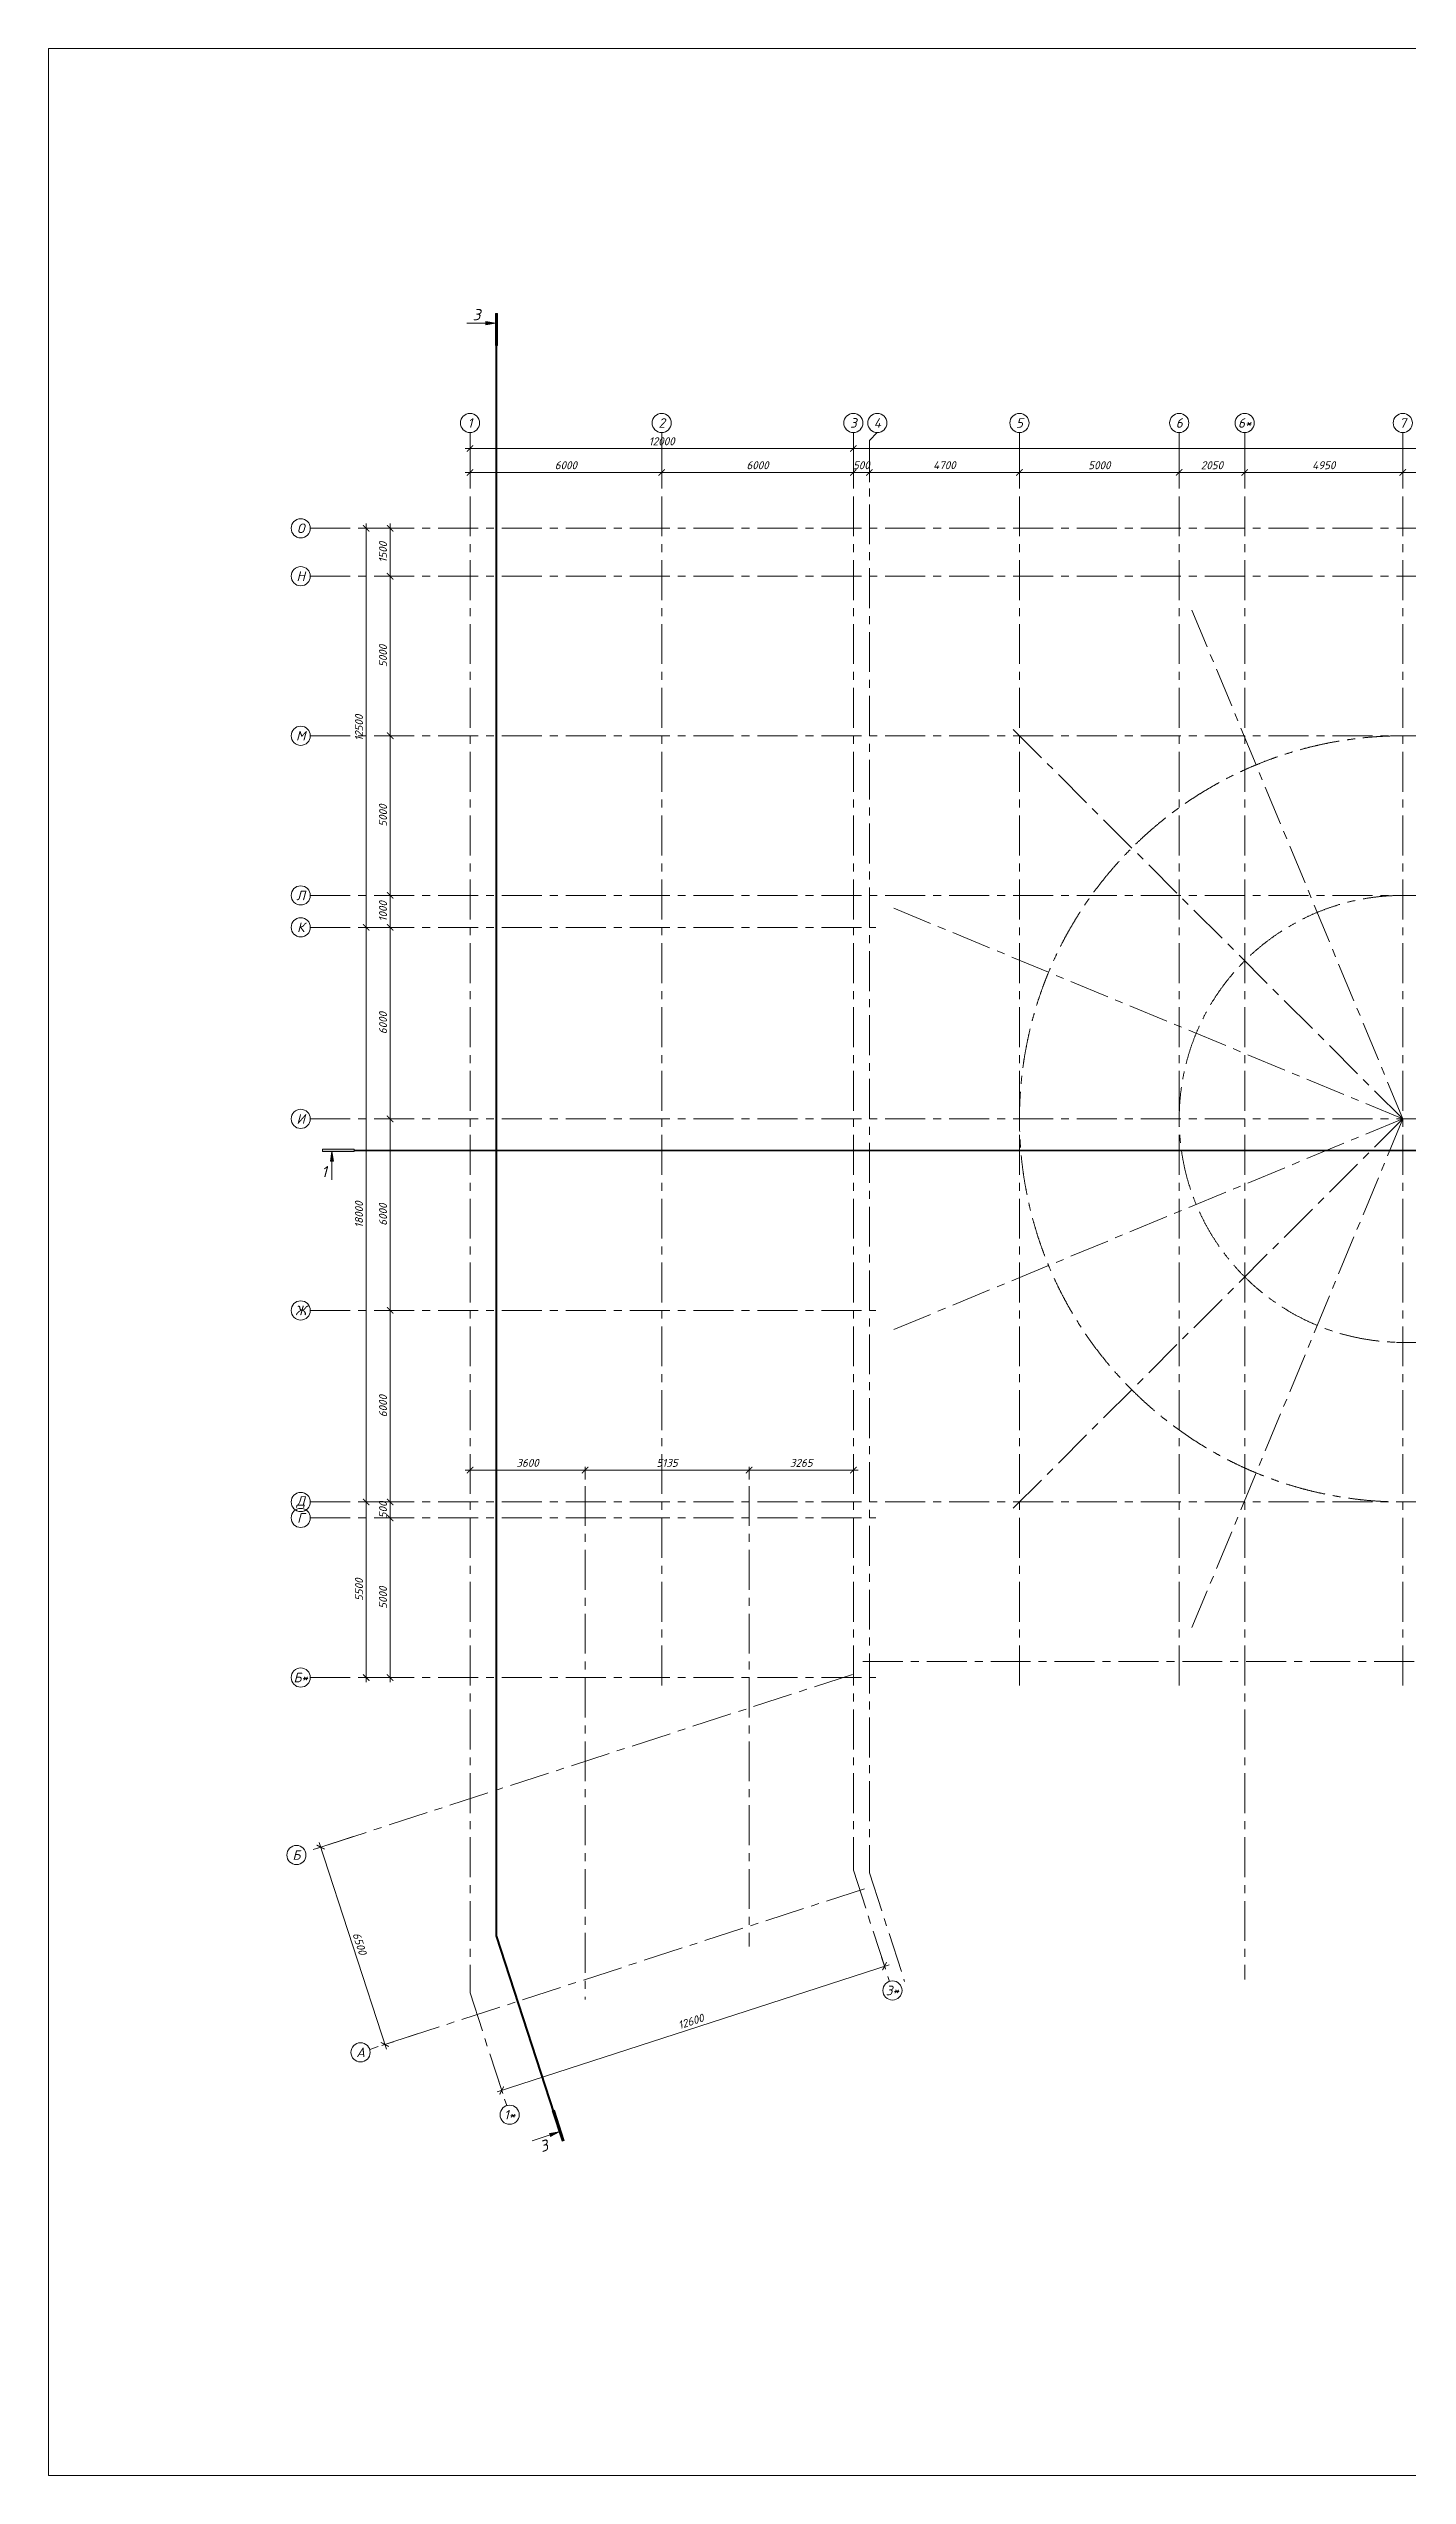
# Model space of a CAD drawing. Header units: millimetres. Extents: x -123149 to 90750, y -868758 to 226421.
# Drawn here: x -123149 to -80611, y 12872 to 88896 of the extents above; entities that cross this region are included whole.
import ezdxf
from ezdxf.enums import TextEntityAlignment as Align

# ---------------------------------------------------------------- set-up
doc = ezdxf.new("R2010")
doc.units = ezdxf.units.MM
doc.linetypes.add('CENTERX2', pattern=[4, 2.5, -0.5, 0.5, -0.5])
doc.layers.get('0').update_dxf_attribs({"lineweight": 5})
doc.layers.get('Defpoints').update_dxf_attribs({"color": 1, "lineweight": 0})
for name, color, linetype, lineweight in [('#Dimensions', 7, 'Continuous', 9), ('k_ Осевая', 8, 'CENTERX2', 9), ('k_ Осевые размеры', 251, 'Continuous', 9)]:
    doc.layers.add(name, color=color, linetype=linetype, lineweight=lineweight)
doc.styles.add('STEP PR', font='isocpeui.ttf')
doc.dimstyles.new('STEP PR', dxfattribs={"dimscale": 100, "dimtxt": 2.5, "dimasz": 2, "dimexe": 1, "dimexo": 2, "dimgap": 1, "dimtad": 1, "dimdec": 4, "dimlfac": -1, "dimtxsty": 'STEP PR', "dimblk": 'ARCHTICK', "dimcen": 2, "dimdle": 1.5, "dimclrt": 1, "dimadec": 0, "dimazin": 0, "dimtfac": 1, "dimtdec": 4, "dimtmove": 1, "dimatfit": 3, "dimldrblk": 'DOTSMALL', "dimfxl": 1, "dimtolj": 1, "dimtzin": 0, "dimarcsym": 0})

# ---------------------------------------------------------------- blocks, each defined once
blk = doc.blocks.new('_ArchTick')
at = {"color": 0, "linetype": 'ByBlock', "const_width": 0.15}
blk.add_lwpolyline([(-0.5, -0.5), (0.5, 0.5)], dxfattribs=at)
blk = doc.blocks.new('*D1505')
at = {"layer": 'Defpoints', "color": 0, "lineweight": 0, "transparency": 16777216}
for p in [(6000, 1750), (0, 1250), (6000, 1250)]:
    blk.add_point(p, dxfattribs=at)
at = {"layer": 'k_ Осевые размеры', "color": 0, "lineweight": -2, "transparency": 16777216}
for p, q in [((-150, 1750), (6150, 1750)), ((0, 1450), (0, 1850)), ((6000, 1450), (6000, 1850))]:
    blk.add_line(p, q, dxfattribs=at)
at = {"layer": 'k_ Осевые размеры', "color": 0, "lineweight": -2, "transparency": 16777216, "xscale": 200, "yscale": 200, "zscale": 200, "rotation": 180}
blk.add_blockref('_ArchTick', (0, 1750), dxfattribs=at)
at = {"layer": 'k_ Осевые размеры', "color": 0, "lineweight": -2, "transparency": 16777216, "xscale": 200, "yscale": 200, "zscale": 200}
blk.add_blockref('_ArchTick', (6000, 1750), dxfattribs=at)
at = {"layer": 'k_ Осевые размеры', "color": 0, "transparency": 16777216, "insert": (3000, 1975), "char_height": 250, "attachment_point": 5, "style": 'STEP PR'}
blk.add_mtext('\\A1;6000', dxfattribs=at)
blk = doc.blocks.new('_DotSmall')
at = {"color": 0, "linetype": 'ByBlock', "const_width": 0.5}
blk.add_lwpolyline([(-0.0625, 0, 1), (0.0625, 0, 1)], format="xyb", close=True, dxfattribs=at)
blk = doc.blocks.new('*D1506')
at = {"layer": 'Defpoints', "color": 0, "lineweight": 0, "transparency": 16777216}
for p in [(12000, 1750), (6000, 1250), (12000, 1250)]:
    blk.add_point(p, dxfattribs=at)
at = {"layer": 'k_ Осевые размеры', "color": 0, "lineweight": -2, "transparency": 16777216}
for p, q in [((5850, 1750), (12150, 1750)), ((6000, 1450), (6000, 1850)), ((12000, 1450), (12000, 1850))]:
    blk.add_line(p, q, dxfattribs=at)
at = {"layer": 'k_ Осевые размеры', "color": 0, "lineweight": -2, "transparency": 16777216, "xscale": 200, "yscale": 200, "zscale": 200, "rotation": 180}
blk.add_blockref('_ArchTick', (6000, 1750), dxfattribs=at)
at = {"layer": 'k_ Осевые размеры', "color": 0, "lineweight": -2, "transparency": 16777216, "xscale": 200, "yscale": 200, "zscale": 200}
blk.add_blockref('_ArchTick', (12000, 1750), dxfattribs=at)
at = {"layer": 'k_ Осевые размеры', "color": 0, "transparency": 16777216, "insert": (9000, 1975), "char_height": 250, "attachment_point": 5, "style": 'STEP PR'}
blk.add_mtext('\\A1;6000', dxfattribs=at)
blk = doc.blocks.new('*D1507')
at = {"layer": 'Defpoints', "color": 0, "lineweight": 0, "transparency": 16777216}
for p in [(12500, 1750), (12000, 1250), (12500, 1250)]:
    blk.add_point(p, dxfattribs=at)
at = {"layer": 'k_ Осевые размеры', "color": 0, "lineweight": -2, "transparency": 16777216}
for p, q in [((11850, 1750), (12650, 1750)), ((12000, 1450), (12000, 1850)), ((12500, 1450), (12500, 1850))]:
    blk.add_line(p, q, dxfattribs=at)
at = {"layer": 'k_ Осевые размеры', "color": 0, "lineweight": -2, "transparency": 16777216, "xscale": 200, "yscale": 200, "zscale": 200, "rotation": 180}
blk.add_blockref('_ArchTick', (12000, 1750), dxfattribs=at)
at = {"layer": 'k_ Осевые размеры', "color": 0, "lineweight": -2, "transparency": 16777216, "xscale": 200, "yscale": 200, "zscale": 200}
blk.add_blockref('_ArchTick', (12500, 1750), dxfattribs=at)
at = {"layer": 'k_ Осевые размеры', "color": 0, "transparency": 16777216, "insert": (12250, 1975), "char_height": 250, "attachment_point": 5, "style": 'STEP PR'}
blk.add_mtext('\\A1;500', dxfattribs=at)
blk = doc.blocks.new('*D1508')
at = {"layer": 'Defpoints', "color": 0, "lineweight": 0, "transparency": 16777216}
for p in [(17200, 1750), (12500, 1250), (17200, 1250)]:
    blk.add_point(p, dxfattribs=at)
at = {"layer": 'k_ Осевые размеры', "color": 0, "lineweight": -2, "transparency": 16777216}
for p, q in [((12350, 1750), (17350, 1750)), ((12500, 1450), (12500, 1850)), ((17200, 1450), (17200, 1850))]:
    blk.add_line(p, q, dxfattribs=at)
at = {"layer": 'k_ Осевые размеры', "color": 0, "lineweight": -2, "transparency": 16777216, "xscale": 200, "yscale": 200, "zscale": 200, "rotation": 180}
blk.add_blockref('_ArchTick', (12500, 1750), dxfattribs=at)
at = {"layer": 'k_ Осевые размеры', "color": 0, "lineweight": -2, "transparency": 16777216, "xscale": 200, "yscale": 200, "zscale": 200}
blk.add_blockref('_ArchTick', (17200, 1750), dxfattribs=at)
at = {"layer": 'k_ Осевые размеры', "color": 0, "transparency": 16777216, "insert": (14850, 1977), "char_height": 250, "attachment_point": 5, "style": 'STEP PR'}
blk.add_mtext('\\A1;4700', dxfattribs=at)
blk = doc.blocks.new('*D1509')
at = {"layer": 'Defpoints', "color": 0, "lineweight": 0, "transparency": 16777216}
for p in [(22200, 1750), (17200, 1250), (22200, 1250)]:
    blk.add_point(p, dxfattribs=at)
at = {"layer": 'k_ Осевые размеры', "color": 0, "lineweight": -2, "transparency": 16777216}
for p, q in [((17050, 1750), (22350, 1750)), ((17200, 1450), (17200, 1850)), ((22200, 1450), (22200, 1850))]:
    blk.add_line(p, q, dxfattribs=at)
at = {"layer": 'k_ Осевые размеры', "color": 0, "lineweight": -2, "transparency": 16777216, "xscale": 200, "yscale": 200, "zscale": 200, "rotation": 180}
blk.add_blockref('_ArchTick', (17200, 1750), dxfattribs=at)
at = {"layer": 'k_ Осевые размеры', "color": 0, "lineweight": -2, "transparency": 16777216, "xscale": 200, "yscale": 200, "zscale": 200}
blk.add_blockref('_ArchTick', (22200, 1750), dxfattribs=at)
at = {"layer": 'k_ Осевые размеры', "color": 0, "transparency": 16777216, "insert": (19700, 1975), "char_height": 250, "attachment_point": 5, "style": 'STEP PR'}
blk.add_mtext('\\A1;5000', dxfattribs=at)
blk = doc.blocks.new('*D1510')
at = {"layer": 'Defpoints', "color": 0, "lineweight": 0, "transparency": 16777216}
for p in [(24250, 1750), (22200, 1250), (24250, 1250)]:
    blk.add_point(p, dxfattribs=at)
at = {"layer": 'k_ Осевые размеры', "color": 0, "lineweight": -2, "transparency": 16777216}
for p, q in [((22050, 1750), (24400, 1750)), ((22200, 1450), (22200, 1850)), ((24250, 1450), (24250, 1850))]:
    blk.add_line(p, q, dxfattribs=at)
at = {"layer": 'k_ Осевые размеры', "color": 0, "lineweight": -2, "transparency": 16777216, "xscale": 200, "yscale": 200, "zscale": 200, "rotation": 180}
blk.add_blockref('_ArchTick', (22200, 1750), dxfattribs=at)
at = {"layer": 'k_ Осевые размеры', "color": 0, "lineweight": -2, "transparency": 16777216, "xscale": 200, "yscale": 200, "zscale": 200}
blk.add_blockref('_ArchTick', (24250, 1750), dxfattribs=at)
at = {"layer": 'k_ Осевые размеры', "color": 0, "transparency": 16777216, "insert": (23225, 1975), "char_height": 250, "attachment_point": 5, "style": 'STEP PR'}
blk.add_mtext('\\A1;2050', dxfattribs=at)
blk = doc.blocks.new('*D1511')
at = {"layer": 'Defpoints', "color": 0, "lineweight": 0, "transparency": 16777216}
for p in [(29200, 1750), (24250, 1250), (29200, 1250)]:
    blk.add_point(p, dxfattribs=at)
at = {"layer": 'k_ Осевые размеры', "color": 0, "lineweight": -2, "transparency": 16777216}
for p, q in [((24100, 1750), (29350, 1750)), ((24250, 1450), (24250, 1850)), ((29200, 1450), (29200, 1850))]:
    blk.add_line(p, q, dxfattribs=at)
at = {"layer": 'k_ Осевые размеры', "color": 0, "lineweight": -2, "transparency": 16777216, "xscale": 200, "yscale": 200, "zscale": 200, "rotation": 180}
blk.add_blockref('_ArchTick', (24250, 1750), dxfattribs=at)
at = {"layer": 'k_ Осевые размеры', "color": 0, "lineweight": -2, "transparency": 16777216, "xscale": 200, "yscale": 200, "zscale": 200}
blk.add_blockref('_ArchTick', (29200, 1750), dxfattribs=at)
at = {"layer": 'k_ Осевые размеры', "color": 0, "transparency": 16777216, "insert": (26725, 1975), "char_height": 250, "attachment_point": 5, "style": 'STEP PR'}
blk.add_mtext('\\A1;4950', dxfattribs=at)
blk = doc.blocks.new('*D1512')
at = {"layer": 'Defpoints', "color": 0, "lineweight": 0, "transparency": 16777216}
for p in [(34560, 1750), (29200, 1250), (34560, 1250)]:
    blk.add_point(p, dxfattribs=at)
at = {"layer": 'k_ Осевые размеры', "color": 0, "lineweight": -2, "transparency": 16777216}
for p, q in [((29050, 1750), (34710, 1750)), ((29200, 1450), (29200, 1850)), ((34560, 1450), (34560, 1850))]:
    blk.add_line(p, q, dxfattribs=at)
at = {"layer": 'k_ Осевые размеры', "color": 0, "lineweight": -2, "transparency": 16777216, "xscale": 200, "yscale": 200, "zscale": 200, "rotation": 180}
blk.add_blockref('_ArchTick', (29200, 1750), dxfattribs=at)
at = {"layer": 'k_ Осевые размеры', "color": 0, "lineweight": -2, "transparency": 16777216, "xscale": 200, "yscale": 200, "zscale": 200}
blk.add_blockref('_ArchTick', (34560, 1750), dxfattribs=at)
at = {"layer": 'k_ Осевые размеры', "color": 0, "transparency": 16777216, "insert": (31880, 1975), "char_height": 250, "attachment_point": 5, "style": 'STEP PR'}
blk.add_mtext('\\A1;5360', dxfattribs=at)
blk = doc.blocks.new('*D1519')
at = {"layer": 'Defpoints', "color": 0, "lineweight": 0, "transparency": 16777216}
for p in [(12000, 2500), (12000, 1250), (62280, 1250)]:
    blk.add_point(p, dxfattribs=at)
at = {"layer": 'k_ Осевые размеры', "color": 0, "lineweight": -2, "transparency": 16777216}
for p, q in [((62430, 2500), (11850, 2500)), ((12000, 1450), (12000, 2600)), ((62280, 1450), (62280, 2600))]:
    blk.add_line(p, q, dxfattribs=at)
at = {"layer": 'k_ Осевые размеры', "color": 0, "lineweight": -2, "transparency": 16777216, "xscale": 200, "yscale": 200, "zscale": 200, "rotation": 180}
blk.add_blockref('_ArchTick', (12000, 2500), dxfattribs=at)
at = {"layer": 'k_ Осевые размеры', "color": 0, "lineweight": -2, "transparency": 16777216, "xscale": 200, "yscale": 200, "zscale": 200}
blk.add_blockref('_ArchTick', (62280, 2500), dxfattribs=at)
at = {"layer": 'k_ Осевые размеры', "color": 0, "transparency": 16777216, "insert": (37140, 2725), "char_height": 250, "attachment_point": 5, "style": 'STEP PR'}
blk.add_mtext('\\A1;50280', dxfattribs=at)
blk = doc.blocks.new('*D1520')
at = {"layer": 'Defpoints', "color": 0, "lineweight": 0, "transparency": 16777216}
for p in [(0, 2500), (0, 1250), (12000, 1250)]:
    blk.add_point(p, dxfattribs=at)
at = {"layer": 'k_ Осевые размеры', "color": 0, "lineweight": -2, "transparency": 16777216}
for p, q in [((12150, 2500), (-150, 2500)), ((0, 1450), (0, 2600)), ((12000, 1450), (12000, 2600))]:
    blk.add_line(p, q, dxfattribs=at)
at = {"layer": 'k_ Осевые размеры', "color": 0, "lineweight": -2, "transparency": 16777216, "xscale": 200, "yscale": 200, "zscale": 200, "rotation": 180}
blk.add_blockref('_ArchTick', (0, 2500), dxfattribs=at)
at = {"layer": 'k_ Осевые размеры', "color": 0, "lineweight": -2, "transparency": 16777216, "xscale": 200, "yscale": 200, "zscale": 200}
blk.add_blockref('_ArchTick', (12000, 2500), dxfattribs=at)
at = {"layer": 'k_ Осевые размеры', "color": 0, "transparency": 16777216, "insert": (6000, 2725), "char_height": 250, "attachment_point": 5, "style": 'STEP PR'}
blk.add_mtext('\\A1;12000', dxfattribs=at)
blk = doc.blocks.new('*D1529')
at = {"layer": 'Defpoints', "color": 0, "lineweight": 0, "transparency": 16777216}
for p in [(-2000, 0), (-3250, -12500), (-2000, -12500)]:
    blk.add_point(p, dxfattribs=at)
at = {"layer": 'k_ Осевые размеры', "color": 0, "lineweight": -2, "transparency": 16777216}
for p, q in [((-2200, 0), (-3350, 0)), ((-3250, 150), (-3250, -12650)), ((-2200, -12500), (-3350, -12500))]:
    blk.add_line(p, q, dxfattribs=at)
at = {"layer": 'k_ Осевые размеры', "color": 0, "lineweight": -2, "transparency": 16777216, "xscale": 200, "yscale": 200, "zscale": 200}
for p, rotation in [((-3250, 0), 90), ((-3250, -12500), 270)]:
    blk.add_blockref('_ArchTick', p, dxfattribs=dict(at, rotation=rotation))
at = {"layer": 'k_ Осевые размеры', "color": 0, "transparency": 16777216, "insert": (-3475, -6250), "char_height": 250, "attachment_point": 5, "rotation": 90, "style": 'STEP PR'}
blk.add_mtext('\\A1;12500', dxfattribs=at)
blk = doc.blocks.new('*D1530')
at = {"layer": 'Defpoints', "color": 0, "lineweight": 0, "transparency": 16777216}
for p in [(-2000, -12500), (-2500, -18500), (-2000, -18500)]:
    blk.add_point(p, dxfattribs=at)
at = {"layer": 'k_ Осевые размеры', "color": 0, "lineweight": -2, "transparency": 16777216}
for p, q in [((-2200, -12500), (-2600, -12500)), ((-2500, -12350), (-2500, -18650)), ((-2200, -18500), (-2600, -18500))]:
    blk.add_line(p, q, dxfattribs=at)
at = {"layer": 'k_ Осевые размеры', "color": 0, "lineweight": -2, "transparency": 16777216, "xscale": 200, "yscale": 200, "zscale": 200}
for p, rotation in [((-2500, -12500), 90), ((-2500, -18500), 270)]:
    blk.add_blockref('_ArchTick', p, dxfattribs=dict(at, rotation=rotation))
at = {"layer": 'k_ Осевые размеры', "color": 0, "transparency": 16777216, "insert": (-2725, -15500), "char_height": 250, "attachment_point": 5, "rotation": 90, "style": 'STEP PR'}
blk.add_mtext('\\A1;6000', dxfattribs=at)
blk = doc.blocks.new('*D1531')
at = {"layer": 'Defpoints', "color": 0, "lineweight": 0, "transparency": 16777216}
for p in [(-2000, -18500), (-2500, -24500), (-2000, -24500)]:
    blk.add_point(p, dxfattribs=at)
at = {"layer": 'k_ Осевые размеры', "color": 0, "lineweight": -2, "transparency": 16777216}
for p, q in [((-2200, -18500), (-2600, -18500)), ((-2500, -18350), (-2500, -24650)), ((-2200, -24500), (-2600, -24500))]:
    blk.add_line(p, q, dxfattribs=at)
at = {"layer": 'k_ Осевые размеры', "color": 0, "lineweight": -2, "transparency": 16777216, "xscale": 200, "yscale": 200, "zscale": 200}
for p, rotation in [((-2500, -18500), 90), ((-2500, -24500), 270)]:
    blk.add_blockref('_ArchTick', p, dxfattribs=dict(at, rotation=rotation))
at = {"layer": 'k_ Осевые размеры', "color": 0, "transparency": 16777216, "insert": (-2725, -21500), "char_height": 250, "attachment_point": 5, "rotation": 90, "style": 'STEP PR'}
blk.add_mtext('\\A1;6000', dxfattribs=at)
blk = doc.blocks.new('*D1532')
at = {"layer": 'Defpoints', "color": 0, "lineweight": 0, "transparency": 16777216}
for p in [(-2000, -24500), (-2500, -30500), (-2000, -30500)]:
    blk.add_point(p, dxfattribs=at)
at = {"layer": 'k_ Осевые размеры', "color": 0, "lineweight": -2, "transparency": 16777216}
for p, q in [((-2200, -24500), (-2600, -24500)), ((-2500, -24350), (-2500, -30650)), ((-2200, -30500), (-2600, -30500))]:
    blk.add_line(p, q, dxfattribs=at)
at = {"layer": 'k_ Осевые размеры', "color": 0, "lineweight": -2, "transparency": 16777216, "xscale": 200, "yscale": 200, "zscale": 200}
for p, rotation in [((-2500, -24500), 90), ((-2500, -30500), 270)]:
    blk.add_blockref('_ArchTick', p, dxfattribs=dict(at, rotation=rotation))
at = {"layer": 'k_ Осевые размеры', "color": 0, "transparency": 16777216, "insert": (-2725, -27500), "char_height": 250, "attachment_point": 5, "rotation": 90, "style": 'STEP PR'}
blk.add_mtext('\\A1;6000', dxfattribs=at)
blk = doc.blocks.new('*D1533')
at = {"layer": 'Defpoints', "color": 0, "lineweight": 0, "transparency": 16777216}
for p in [(-2500, -31000), (-2000, -30500), (-2000, -31000)]:
    blk.add_point(p, dxfattribs=at)
at = {"layer": 'k_ Осевые размеры', "color": 0, "lineweight": -2, "transparency": 16777216}
for p, q in [((-2500, -30350), (-2500, -31150)), ((-2200, -30500), (-2600, -30500)), ((-2200, -31000), (-2600, -31000))]:
    blk.add_line(p, q, dxfattribs=at)
at = {"layer": 'k_ Осевые размеры', "color": 0, "lineweight": -2, "transparency": 16777216, "xscale": 200, "yscale": 200, "zscale": 200}
for p, rotation in [((-2500, -30500), 90), ((-2500, -31000), 270)]:
    blk.add_blockref('_ArchTick', p, dxfattribs=dict(at, rotation=rotation))
at = {"layer": 'k_ Осевые размеры', "color": 0, "transparency": 16777216, "insert": (-2725, -30750), "char_height": 250, "attachment_point": 5, "rotation": 90, "style": 'STEP PR'}
blk.add_mtext('\\A1;500', dxfattribs=at)
blk = doc.blocks.new('*D1534')
at = {"layer": 'Defpoints', "color": 0, "lineweight": 0, "transparency": 16777216}
for p in [(-2000, -31000), (-2500, -36000), (-2000, -36000)]:
    blk.add_point(p, dxfattribs=at)
at = {"layer": 'k_ Осевые размеры', "color": 0, "lineweight": -2, "transparency": 16777216}
for p, q in [((-2200, -31000), (-2600, -31000)), ((-2500, -30850), (-2500, -36150)), ((-2200, -36000), (-2600, -36000))]:
    blk.add_line(p, q, dxfattribs=at)
at = {"layer": 'k_ Осевые размеры', "color": 0, "lineweight": -2, "transparency": 16777216, "xscale": 200, "yscale": 200, "zscale": 200}
for p, rotation in [((-2500, -31000), 90), ((-2500, -36000), 270)]:
    blk.add_blockref('_ArchTick', p, dxfattribs=dict(at, rotation=rotation))
at = {"layer": 'k_ Осевые размеры', "color": 0, "transparency": 16777216, "insert": (-2725, -33500), "char_height": 250, "attachment_point": 5, "rotation": 90, "style": 'STEP PR'}
blk.add_mtext('\\A1;5000', dxfattribs=at)
blk = doc.blocks.new('*D1535')
at = {"layer": 'Defpoints', "color": 0, "lineweight": 0, "transparency": 16777216}
for p in [(-2000, -30500), (-3250, -36000), (-2000, -36000)]:
    blk.add_point(p, dxfattribs=at)
at = {"layer": 'k_ Осевые размеры', "color": 0, "lineweight": -2, "transparency": 16777216}
for p, q in [((-3250, -30350), (-3250, -36150)), ((-2200, -30500), (-3350, -30500)), ((-2200, -36000), (-3350, -36000))]:
    blk.add_line(p, q, dxfattribs=at)
at = {"layer": 'k_ Осевые размеры', "color": 0, "lineweight": -2, "transparency": 16777216, "xscale": 200, "yscale": 200, "zscale": 200}
for p, rotation in [((-3250, -30500), 90), ((-3250, -36000), 270)]:
    blk.add_blockref('_ArchTick', p, dxfattribs=dict(at, rotation=rotation))
at = {"layer": 'k_ Осевые размеры', "color": 0, "transparency": 16777216, "insert": (-3475, -33250), "char_height": 250, "attachment_point": 5, "rotation": 90, "style": 'STEP PR'}
blk.add_mtext('\\A1;5500', dxfattribs=at)
blk = doc.blocks.new('*D1536')
at = {"layer": 'Defpoints', "color": 0, "lineweight": 0, "transparency": 16777216}
for p in [(-3250, -12500), (-2000, -12500), (-2000, -30500)]:
    blk.add_point(p, dxfattribs=at)
at = {"layer": 'k_ Осевые размеры', "color": 0, "lineweight": -2, "transparency": 16777216}
for p, q in [((-2200, -12500), (-3350, -12500)), ((-3250, -30650), (-3250, -12350)), ((-2200, -30500), (-3350, -30500))]:
    blk.add_line(p, q, dxfattribs=at)
at = {"layer": 'k_ Осевые размеры', "color": 0, "lineweight": -2, "transparency": 16777216, "xscale": 200, "yscale": 200, "zscale": 200}
for p, rotation in [((-3250, -12500), 90), ((-3250, -30500), 270)]:
    blk.add_blockref('_ArchTick', p, dxfattribs=dict(at, rotation=rotation))
at = {"layer": 'k_ Осевые размеры', "color": 0, "transparency": 16777216, "insert": (-3475, -21500), "char_height": 250, "attachment_point": 5, "rotation": 90, "style": 'STEP PR'}
blk.add_mtext('\\A1;18000', dxfattribs=at)
blk = doc.blocks.new('*D1538')
at = {"layer": 'Defpoints', "color": 0, "lineweight": 0, "transparency": 16777216}
for p in [(-3473, -40922), (-1464, -47104), (-2666, -47495)]:
    blk.add_point(p, dxfattribs=at)
at = {"layer": 'k_ Осевые размеры', "color": 0, "lineweight": -2, "transparency": 16777216}
for p, q in [((-3663, -40984), (-4769, -41344)), ((-4721, -41170), (-2619, -47637)), ((-1655, -47166), (-2761, -47525))]:
    blk.add_line(p, q, dxfattribs=at)
at = {"layer": 'k_ Осевые размеры', "color": 0, "lineweight": -2, "transparency": 16777216, "xscale": 200, "yscale": 200, "zscale": 200}
for p, rotation in [((-4674, -41313), 108.0000000000281), ((-2666, -47495), 288.0000000000281)]:
    blk.add_blockref('_ArchTick', p, dxfattribs=dict(at, rotation=rotation))
at = {"layer": 'k_ Осевые размеры', "color": 0, "transparency": 16777216, "insert": (-3456, -44334), "char_height": 250, "attachment_point": 5, "rotation": 288, "style": 'STEP PR'}
blk.add_mtext('\\A1;6500', dxfattribs=at)
blk = doc.blocks.new('*D1539')
at = {"layer": 'Defpoints', "color": 0, "lineweight": 0, "transparency": 16777216}
for p in [(12821, -44565), (12976, -45041), (838, -48459)]:
    blk.add_point(p, dxfattribs=at)
at = {"layer": 'k_ Осевые размеры', "color": 0, "lineweight": -2, "transparency": 16777216}
for p, q in [((12883, -44756), (13007, -45136)), ((850, -48981), (13118, -44995)), ((900, -48649), (1023, -49030))]:
    blk.add_line(p, q, dxfattribs=at)
at = {"layer": 'k_ Осевые размеры', "color": 0, "lineweight": -2, "transparency": 16777216, "xscale": 200, "yscale": 200, "zscale": 200}
for p, rotation in [((12976, -45041), 17.99999999528291), ((992, -48935), 197.9999999952829)]:
    blk.add_blockref('_ArchTick', p, dxfattribs=dict(at, rotation=rotation))
at = {"layer": 'k_ Осевые размеры', "color": 0, "transparency": 16777216, "insert": (6914, -46774), "char_height": 250, "attachment_point": 5, "rotation": 18, "style": 'STEP PR'}
blk.add_mtext('\\A1;12600', dxfattribs=at)
blk = doc.blocks.new('*D1540')
at = {"layer": 'Defpoints', "color": 0, "lineweight": 0, "transparency": 16777216}
for p in [(3600, -29500), (0, -30000), (3600, -30000)]:
    blk.add_point(p, dxfattribs=at)
at = {"layer": 'k_ Осевые размеры', "color": 0, "lineweight": -2, "transparency": 16777216}
for p, q in [((-150, -29500), (3750, -29500)), ((0, -29800), (0, -29400)), ((3600, -29800), (3600, -29400))]:
    blk.add_line(p, q, dxfattribs=at)
at = {"layer": 'k_ Осевые размеры', "color": 0, "lineweight": -2, "transparency": 16777216, "xscale": 200, "yscale": 200, "zscale": 200, "rotation": 180}
blk.add_blockref('_ArchTick', (0, -29500), dxfattribs=at)
at = {"layer": 'k_ Осевые размеры', "color": 0, "lineweight": -2, "transparency": 16777216, "xscale": 200, "yscale": 200, "zscale": 200}
blk.add_blockref('_ArchTick', (3600, -29500), dxfattribs=at)
at = {"layer": 'k_ Осевые размеры', "color": 0, "transparency": 16777216, "insert": (1800, -29275), "char_height": 250, "attachment_point": 5, "style": 'STEP PR'}
blk.add_mtext('\\A1;3600', dxfattribs=at)
blk = doc.blocks.new('*D1541')
at = {"layer": 'Defpoints', "color": 0, "lineweight": 0, "transparency": 16777216}
for p in [(8735, -29500), (3600, -30000), (8735, -30000)]:
    blk.add_point(p, dxfattribs=at)
at = {"layer": 'k_ Осевые размеры', "color": 0, "lineweight": -2, "transparency": 16777216}
for p, q in [((3450, -29500), (8885, -29500)), ((3600, -29800), (3600, -29400)), ((8735, -29800), (8735, -29400))]:
    blk.add_line(p, q, dxfattribs=at)
at = {"layer": 'k_ Осевые размеры', "color": 0, "lineweight": -2, "transparency": 16777216, "xscale": 200, "yscale": 200, "zscale": 200, "rotation": 180}
blk.add_blockref('_ArchTick', (3600, -29500), dxfattribs=at)
at = {"layer": 'k_ Осевые размеры', "color": 0, "lineweight": -2, "transparency": 16777216, "xscale": 200, "yscale": 200, "zscale": 200}
blk.add_blockref('_ArchTick', (8735, -29500), dxfattribs=at)
at = {"layer": 'k_ Осевые размеры', "color": 0, "transparency": 16777216, "insert": (6167.5, -29275), "char_height": 250, "attachment_point": 5, "style": 'STEP PR'}
blk.add_mtext('\\A1;5135', dxfattribs=at)
blk = doc.blocks.new('*D1542')
at = {"layer": 'Defpoints', "color": 0, "lineweight": 0, "transparency": 16777216}
for p in [(12000, -29500), (8735, -30000), (12000, -30000)]:
    blk.add_point(p, dxfattribs=at)
at = {"layer": 'k_ Осевые размеры', "color": 0, "lineweight": -2, "transparency": 16777216}
for p, q in [((8585, -29500), (12150, -29500)), ((8735, -29800), (8735, -29400)), ((12000, -29800), (12000, -29400))]:
    blk.add_line(p, q, dxfattribs=at)
at = {"layer": 'k_ Осевые размеры', "color": 0, "lineweight": -2, "transparency": 16777216, "xscale": 200, "yscale": 200, "zscale": 200, "rotation": 180}
blk.add_blockref('_ArchTick', (8735, -29500), dxfattribs=at)
at = {"layer": 'k_ Осевые размеры', "color": 0, "lineweight": -2, "transparency": 16777216, "xscale": 200, "yscale": 200, "zscale": 200}
blk.add_blockref('_ArchTick', (12000, -29500), dxfattribs=at)
at = {"layer": 'k_ Осевые размеры', "color": 0, "transparency": 16777216, "insert": (10367.5, -29275), "char_height": 250, "attachment_point": 5, "style": 'STEP PR'}
blk.add_mtext('\\A1;3265', dxfattribs=at)
blk = doc.blocks.new('*D1560')
at = {"layer": 'Defpoints', "color": 0, "lineweight": 0, "transparency": 16777216}
for p in [(-2500, -11500), (-2000, -11500), (-2000, -12500)]:
    blk.add_point(p, dxfattribs=at)
at = {"layer": 'k_ Осевые размеры', "color": 0, "lineweight": -2, "transparency": 16777216}
for p, q in [((-2500, -12650), (-2500, -11350)), ((-2200, -11500), (-2600, -11500)), ((-2200, -12500), (-2600, -12500))]:
    blk.add_line(p, q, dxfattribs=at)
at = {"layer": 'k_ Осевые размеры', "color": 0, "lineweight": -2, "transparency": 16777216, "xscale": 200, "yscale": 200, "zscale": 200}
for p, rotation in [((-2500, -11500), 90), ((-2500, -12500), 270)]:
    blk.add_blockref('_ArchTick', p, dxfattribs=dict(at, rotation=rotation))
at = {"layer": 'k_ Осевые размеры', "color": 0, "transparency": 16777216, "insert": (-2725, -12000), "char_height": 250, "attachment_point": 5, "rotation": 90, "style": 'STEP PR'}
blk.add_mtext('\\A1;1000', dxfattribs=at)
blk = doc.blocks.new('*D1561')
at = {"layer": 'Defpoints', "color": 0, "lineweight": 0, "transparency": 16777216}
for p in [(-2500, -6500), (-2000, -6500), (-2000, -11500)]:
    blk.add_point(p, dxfattribs=at)
at = {"layer": 'k_ Осевые размеры', "color": 0, "lineweight": -2, "transparency": 16777216}
for p, q in [((-2200, -6500), (-2600, -6500)), ((-2500, -11650), (-2500, -6350)), ((-2200, -11500), (-2600, -11500))]:
    blk.add_line(p, q, dxfattribs=at)
at = {"layer": 'k_ Осевые размеры', "color": 0, "lineweight": -2, "transparency": 16777216, "xscale": 200, "yscale": 200, "zscale": 200}
for p, rotation in [((-2500, -6500), 90), ((-2500, -11500), 270)]:
    blk.add_blockref('_ArchTick', p, dxfattribs=dict(at, rotation=rotation))
at = {"layer": 'k_ Осевые размеры', "color": 0, "transparency": 16777216, "insert": (-2725, -9000), "char_height": 250, "attachment_point": 5, "rotation": 90, "style": 'STEP PR'}
blk.add_mtext('\\A1;5000', dxfattribs=at)
blk = doc.blocks.new('*D1562')
at = {"layer": 'Defpoints', "color": 0, "lineweight": 0, "transparency": 16777216}
for p in [(-2500, -1500), (-2000, -1500), (-2000, -6500)]:
    blk.add_point(p, dxfattribs=at)
at = {"layer": 'k_ Осевые размеры', "color": 0, "lineweight": -2, "transparency": 16777216}
for p, q in [((-2200, -1500), (-2600, -1500)), ((-2500, -6650), (-2500, -1350)), ((-2200, -6500), (-2600, -6500))]:
    blk.add_line(p, q, dxfattribs=at)
at = {"layer": 'k_ Осевые размеры', "color": 0, "lineweight": -2, "transparency": 16777216, "xscale": 200, "yscale": 200, "zscale": 200}
for p, rotation in [((-2500, -1500), 90), ((-2500, -6500), 270)]:
    blk.add_blockref('_ArchTick', p, dxfattribs=dict(at, rotation=rotation))
at = {"layer": 'k_ Осевые размеры', "color": 0, "transparency": 16777216, "insert": (-2725, -4000), "char_height": 250, "attachment_point": 5, "rotation": 90, "style": 'STEP PR'}
blk.add_mtext('\\A1;5000', dxfattribs=at)
blk = doc.blocks.new('*D1563')
at = {"layer": 'Defpoints', "color": 0, "lineweight": 0, "transparency": 16777216}
for p in [(-2500, 0), (-2000, 0), (-2000, -1500)]:
    blk.add_point(p, dxfattribs=at)
at = {"layer": 'k_ Осевые размеры', "color": 0, "lineweight": -2, "transparency": 16777216}
for p, q in [((-2200, 0), (-2600, 0)), ((-2500, -1650), (-2500, 150)), ((-2200, -1500), (-2600, -1500))]:
    blk.add_line(p, q, dxfattribs=at)
at = {"layer": 'k_ Осевые размеры', "color": 0, "lineweight": -2, "transparency": 16777216, "xscale": 200, "yscale": 200, "zscale": 200}
for p, rotation in [((-2500, 0), 90), ((-2500, -1500), 270)]:
    blk.add_blockref('_ArchTick', p, dxfattribs=dict(at, rotation=rotation))
at = {"layer": 'k_ Осевые размеры', "color": 0, "transparency": 16777216, "insert": (-2725, -750), "char_height": 250, "attachment_point": 5, "rotation": 90, "style": 'STEP PR'}
blk.add_mtext('\\A1;1500', dxfattribs=at)
blk = doc.blocks.new('*U3232')
at = {"ltscale": 100}
h = blk.add_hatch(color=256, dxfattribs=at)
h.dxf.hatch_style = 1
h.paths.add_polyline_path([(-335, 770), (-335, 700), (665, 700), (665, 770)])
h = blk.add_hatch(color=256, dxfattribs=at)
h.dxf.hatch_style = 1
h.paths.add_polyline_path([(-85, 400), (-35, 400), (15, 400), (-35, 700)])
at = {"linetype": 'Continuous', "ltscale": 100}
for p, q in [((-335, 770), (-335, 700)), ((665, 770), (-335, 770)), ((-335, 700), (665, 700)), ((-35, 700), (-85, 400)), ((-85, 400), (-35, 400)), ((-35, 700), (15, 400)), ((15, 400), (-35, 400))]:
    blk.add_line(p, q, dxfattribs=at)
blk.add_lwpolyline([(665, 770), (665, 700)], dxfattribs=at)
at = {"linetype": 'Continuous', "ltscale": 100, "extrusion": (-1, 1e-16, 0), "elevation": 35}
blk.add_lwpolyline([(190, 0), (-400, 0)], dxfattribs=at)
at = {"ltscale": 100, "style": 'STEP PR'}
blk.add_attdef('Nh', text='', height=350, dxfattribs=at).set_placement((-192, -102), align=Align.RIGHT)
blk = doc.blocks.new('*U3238')
at = {"linetype": 'ByBlock', "ltscale": 100}
h = blk.add_hatch(color=256, dxfattribs=at)
h.dxf.hatch_style = 1
h.paths.add_polyline_path([(-35, 0), (35, 0), (35, 1000), (-35, 1000)])
h = blk.add_hatch(color=256, dxfattribs=at)
h.dxf.hatch_style = 1
h.paths.add_polyline_path([(-335, 750), (-335, 700), (-335, 650), (-35, 700)])
for p, q in [((35, 1000), (-35, 1000)), ((-35, 1000), (-35, 0)), ((35, 0), (35, 1000)), ((-335, 750), (-335, 700)), ((-35, 700), (-335, 750)), ((-35, 700), (-335, 650)), ((-335, 650), (-335, 700)), ((-35, 0), (35, 0))]:
    blk.add_line(p, q, dxfattribs=at)
at = {"linetype": 'ByBlock', "ltscale": 100, "extrusion": (0, 1, 0), "elevation": 700}
blk.add_lwpolyline([(925, 0), (335, 0)], dxfattribs=at)
at = {"ltscale": 100, "style": 'STEP PR'}
blk.add_attdef('Nv', text='', height=350, dxfattribs=at).set_placement((-503, 790), align=Align.RIGHT)
blk = doc.blocks.new('*U3239')
at = {"linetype": 'ByBlock', "ltscale": 100}
h = blk.add_hatch(color=256, dxfattribs=at)
h.dxf.hatch_style = 1
h.paths.add_polyline_path([(-35, -1000), (35, -1000), (35, 0), (-35, 0)])
h = blk.add_hatch(color=256, dxfattribs=at)
h.dxf.hatch_style = 1
h.paths.add_polyline_path([(-335, -750), (-335, -700), (-335, -650), (-35, -700)])
for p, q in [((-35, -1000), (-35, 0)), ((-35, 0), (35, 0)), ((35, 0), (35, -1000)), ((-35, -700), (-335, -650)), ((-335, -650), (-335, -700)), ((-335, -750), (-335, -700)), ((-35, -700), (-335, -750)), ((35, -1000), (-35, -1000))]:
    blk.add_line(p, q, dxfattribs=at)
at = {"linetype": 'ByBlock', "ltscale": 100, "extrusion": (0, -1, 0), "elevation": 700}
blk.add_lwpolyline([(-925, 0), (-335, 0)], dxfattribs=at)
at = {"ltscale": 100, "style": 'STEP PR'}
blk.add_attdef('Nv', text='', height=350, dxfattribs=at).set_placement((-503, -1140), align=Align.RIGHT)
blk = doc.blocks.new('*U1504')
at = {"layer": 'k_ Осевая', "ltscale": 500}
for points in [[(0, 3000), (0, -45880.45067), (1146.86619, -49410.14185)], [(6000, 3000), (6000, -36500)], [(12000, 3000), (12000, -42038.1966), (13130.17829, -45516.52772)], [(12750, 3000), (12500, 2750), (12500, -42116.98268), (13604.57914, -45516.52772)], [(17200, 3000), (17200, -36500)], [(22200, 3000), (22200, -36500)], [(24250, 3000), (24250, -45457.33683)], [(29200, 3000), (29200, -36500)], [(-5000, 0), (67280, 0)], [(-5000, -1500), (67280, -1500)], [(29200, -18500), (22579.57662, -2516.88409)], [(-5000, -6500), (67280, -6500)], [(29200, -18500), (16967.05269, -6267.05269)], [(-5000, -11500), (67280, -11500)], [(29200, -18500), (13216.88409, -11879.57662)], [(-5000, -12500), (12700, -12500)], [(-5000, -18500), (67280, -18500)], [(29200, -18500), (13216.88409, -25120.42338)], [(29200, -18500), (16967.05269, -30732.94731)], [(29200, -18500), (22579.57662, -34483.11591)], [(-5000, -24500), (12700, -24500)], [(29000, -25500), (67280, -25500)], [(3600, -30000), (3600, -46089.56102)], [(8735, -30000), (8735, -44421.09838)], [(-5000, -30500), (67280, -30500)], [(-5000, -31000), (12700, -31000)], [(12300, -35500), (67280, -35500)], [(11969.0983, -35904.89435), (-5149.91899, -41467.20025)], [(-5000, -36000), (12700, -36000)], [(12345.78579, -42617.00562), (-3141.30853, -47649.0676)]]:
    blk.add_lwpolyline(points, dxfattribs=at)
at = {"layer": 'k_ Осевая', "color": 254, "linetype": 'Continuous', "lineweight": 15, "ltscale": 10}
for centre in [(0, 3300), (6000, 3300), (12000, 3300), (12750, 3300), (17200, 3300), (22200, 3300), (24250, 3300), (29200, 3300), (-5300, 0), (-5300, -1500), (-5300, -6500), (-5300, -11500), (-5300, -12500), (-5300, -18500), (-5300, -24500), (-5300, -30500), (-5300, -31000), (-5300, -36000), (-5435.23595, -41559.90535), (13222.88339, -45801.84468), (-3426.62548, -47741.7727), (1239.57128, -49695.4588)]:
    blk.add_circle(centre, 300, dxfattribs=at)
at = {"layer": 'k_ Осевая', "ltscale": 500}
for radius in [12000, 7000]:
    blk.add_arc((29200, -18500), radius, 90, 270, dxfattribs=at)
at = {"layer": 'k_ Осевая', "color": 1, "linetype": 'Continuous', "char_height": 300, "width": 484.8732214, "attachment_point": 5, "style": 'STEP PR'}
for s, insert in [('1', (0, 3300)), ('2', (6000, 3300)), ('3', (12000, 3300)), ('4', (12750, 3300)), ('5', (17200, 3300)), ('6', (22200, 3300)), ('6*', (24250, 3300)), ('7', (29200, 3300)), ('О', (-5300, 0)), ('Н', (-5300, -1500)), ('М', (-5300, -6500)), ('Л', (-5300, -11500)), ('К', (-5300, -12500)), ('И', (-5300, -18500)), ('Ж', (-5300, -24500)), ('Д', (-5300, -30500)), ('Г', (-5300, -31000)), ('Б*', (-5300, -36000)), ('Б', (-5435.23595, -41559.90535)), ('3*', (13222.88339, -45801.84468)), ('А', (-3426.62548, -47741.7727)), ('1*', (1239.57128, -49695.4588))]:
    blk.add_mtext(s, dxfattribs=dict(at, insert=insert))
at = {"layer": 'k_ Осевые размеры'}
for base, p1, p2, picture, middle in [((0, 2500), (12000, 1250), (0, 1250), '*D1520', (6000, 2725)), ((12000, 2500), (62280, 1250), (12000, 1250), '*D1519', (37140, 2725)), ((6000, 1750), (0, 1250), (6000, 1250), '*D1505', (3000, 1975)), ((12000, 1750), (6000, 1250), (12000, 1250), '*D1506', (9000, 1975)), ((17200, 1750), (12500, 1250), (17200, 1250), '*D1508', (14850, 1976.60985)), ((22200, 1750), (17200, 1250), (22200, 1250), '*D1509', (19700, 1975)), ((24250, 1750), (22200, 1250), (24250, 1250), '*D1510', (23225, 1975)), ((29200, 1750), (24250, 1250), (29200, 1250), '*D1511', (26725, 1975)), ((34560, 1750), (29200, 1250), (34560, 1250), '*D1512', (31880, 1975)), ((3600, -29500), (0, -30000), (3600, -30000), '*D1540', (1800, -29275)), ((8735, -29500), (3600, -30000), (8735, -30000), '*D1541', (6167.5, -29275)), ((12000, -29500), (8735, -30000), (12000, -30000), '*D1542', (10367.5, -29275))]:
    dim = blk.add_linear_dim(base=base, p1=p1, p2=p2, dimstyle='STEP PR', override={"dimclrt": 0}, dxfattribs=at)
    dim.commit()
    dim.dimension.update_dxf_attribs({"geometry": picture, "text_midpoint": middle})
dim = blk.add_linear_dim(base=(12500, 1750), p1=(12000, 1250), p2=(12500, 1250), dimstyle='STEP PR', override={"dimclrt": 0}, dxfattribs=at)
dim.commit()
dim.dimension.update_dxf_attribs({"geometry": '*D1507', "text_midpoint": (12250, 1750), "dimtype": 160})
for base, p1, p2, angle, picture, middle in [((-3250, -12500), (-2000, 0), (-2000, -12500), 90, '*D1529', (-3475, -6250)), ((-2500, 0), (-2000, -1500), (-2000, 0), 90, '*D1563', (-2725, -750)), ((-2500, -1500), (-2000, -6500), (-2000, -1500), 90, '*D1562', (-2725, -4000)), ((-2500, -6500), (-2000, -11500), (-2000, -6500), 90, '*D1561', (-2725, -9000)), ((-2500, -11500), (-2000, -12500), (-2000, -11500), 90, '*D1560', (-2725, -12000)), ((-3250, -12500), (-2000, -30500), (-2000, -12500), 90, '*D1536', (-3475, -21500)), ((-2500, -18500), (-2000, -12500), (-2000, -18500), 90, '*D1530', (-2725, -15500)), ((-2500, -24500), (-2000, -18500), (-2000, -24500), 90, '*D1531', (-2725, -21500)), ((-2500, -30500), (-2000, -24500), (-2000, -30500), 90, '*D1532', (-2725, -27500)), ((-3250, -36000), (-2000, -30500), (-2000, -36000), 90, '*D1535', (-3475, -33250)), ((-2500, -36000), (-2000, -31000), (-2000, -36000), 90, '*D1534', (-2725, -33500)), ((-2665.78027, -47494.55911), (-3473.05417, -40922.35384), (-1464.44371, -47104.22119), 288, '*D1538', (-3456.09779, -44334.0966)), ((12975.66979, -45040.99946), (837.84919, -48459.08533), (12821.1613, -44565.4712), 17.9999999953, '*D1539', (6914.48492, -46773.81881))]:
    dim = blk.add_linear_dim(base=base, p1=p1, p2=p2, angle=angle, dimstyle='STEP PR', override={"dimclrt": 0}, dxfattribs=at)
    dim.commit()
    dim.dimension.update_dxf_attribs({"geometry": picture, "text_midpoint": middle})
dim = blk.add_linear_dim(base=(-2500, -31000), p1=(-2000, -30500), p2=(-2000, -31000), angle=90, dimstyle='STEP PR', override={"dimclrt": 0}, dxfattribs=at)
dim.commit()
dim.dimension.update_dxf_attribs({"geometry": '*D1533', "text_midpoint": (-2500, -30750), "dimtype": 160})

msp = doc.modelspace()

# ---------------------------------------------------------------- linework, layer by layer
at = {"color": 3, "lineweight": 0}
msp.add_lwpolyline([(-123148.97524, 88896.05395), (-38073.78013, 88896.05395), (-38073.78013, 12872.48017), (-123148.97524, 12872.48017)], close=True, dxfattribs=at)
at = {"layer": 'Defpoints', "color": 1, "lineweight": 40}
msp.add_lwpolyline([(-107039.68461, 23357.46451), (-109125.90519, 29778.19124), (-109125.90519, 80594.64398)], dxfattribs=at)
at = {"layer": 'Defpoints', "color": 1, "lineweight": 35}
msp.add_lwpolyline([(-113578.06377, 54378.99744), (-43320.25121, 54378.99744)], dxfattribs=at)

# ---------------------------------------------------------------- block references
at = {"layer": '#Dimensions'}
for name, p, values in [('*U3238', (-109125.90519, 79594.64398), {'Nv': '3'}), ('*U3232', (-114243.06377, 53643.99744), {'Nh': '1'})]:
    msp.add_blockref(name, p, dxfattribs=at).add_auto_attribs(values)
at = {"layer": '#Dimensions', "rotation": 17.99999999988551}
msp.add_blockref('*U3239', (-107348.7016, 24308.52102), dxfattribs=at).add_auto_attribs({'Nv': '3'})
at = {"layer": 'k_ Осевая'}
msp.add_blockref('*U1504', (-109955.62794, 73867.41098), dxfattribs=at)

doc.saveas('drawing.dxf')
